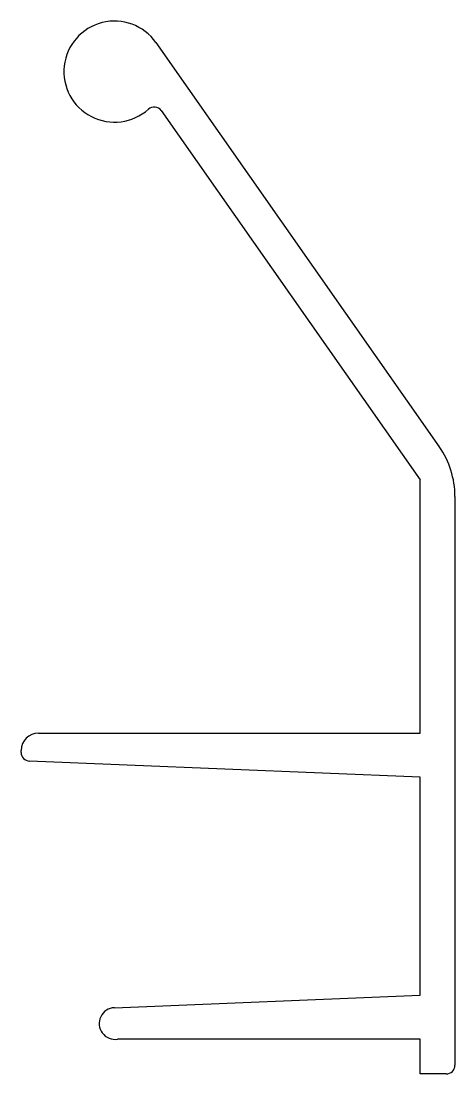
# Model space of a CAD drawing. Extents: x 477 to 492, y 593.5 to 629.9.
import ezdxf

# ---------------------------------------------------------------- set-up
doc = ezdxf.new("R2010")
doc.units = 0
doc.layers.get('0').update_dxf_attribs({"linetype": 'CONTINUOUS'})

msp = doc.modelspace()

# ---------------------------------------------------------------- linework, layer by layer
for p, q in [((481.712, 629.159), (491.505, 615.172)), ((481.896, 626.804), (490.848, 614.019)), ((490.848, 605.26), (490.848, 614.019)), ((492.048, 613.452), (492.048, 593.76)), ((477.648, 605.26), (490.848, 605.26)), ((477.048, 604.59), (477.048, 604.66)), ((490.848, 603.738), (477.335, 604.291)), ((490.848, 596.181), (490.848, 603.738)), ((480.275, 595.753), (490.848, 596.181)), ((490.848, 594.66), (480.379, 594.66)), ((490.848, 593.46), (490.848, 594.66)), ((491.748, 593.46), (490.848, 593.46))]:
    msp.add_line(p, q)
for centre, radius, start, end in [((480.278, 628.155), 1.75, 35.0009, 312.0039), ((481.65, 626.631), 0.3, 35, 132.0039), ((489.048, 613.452), 3, 0, 35), ((477.648, 604.659), 0.6, 90.0237, 179.9763), ((477.348, 604.59), 0.3, 180.0209, 267.6391), ((480.298, 595.204), 0.55, 92.3298, 278.5102), ((491.747, 593.76), 0.3, 270.071, 359.929)]:
    msp.add_arc(centre, radius, start, end)

doc.saveas('drawing.dxf')
